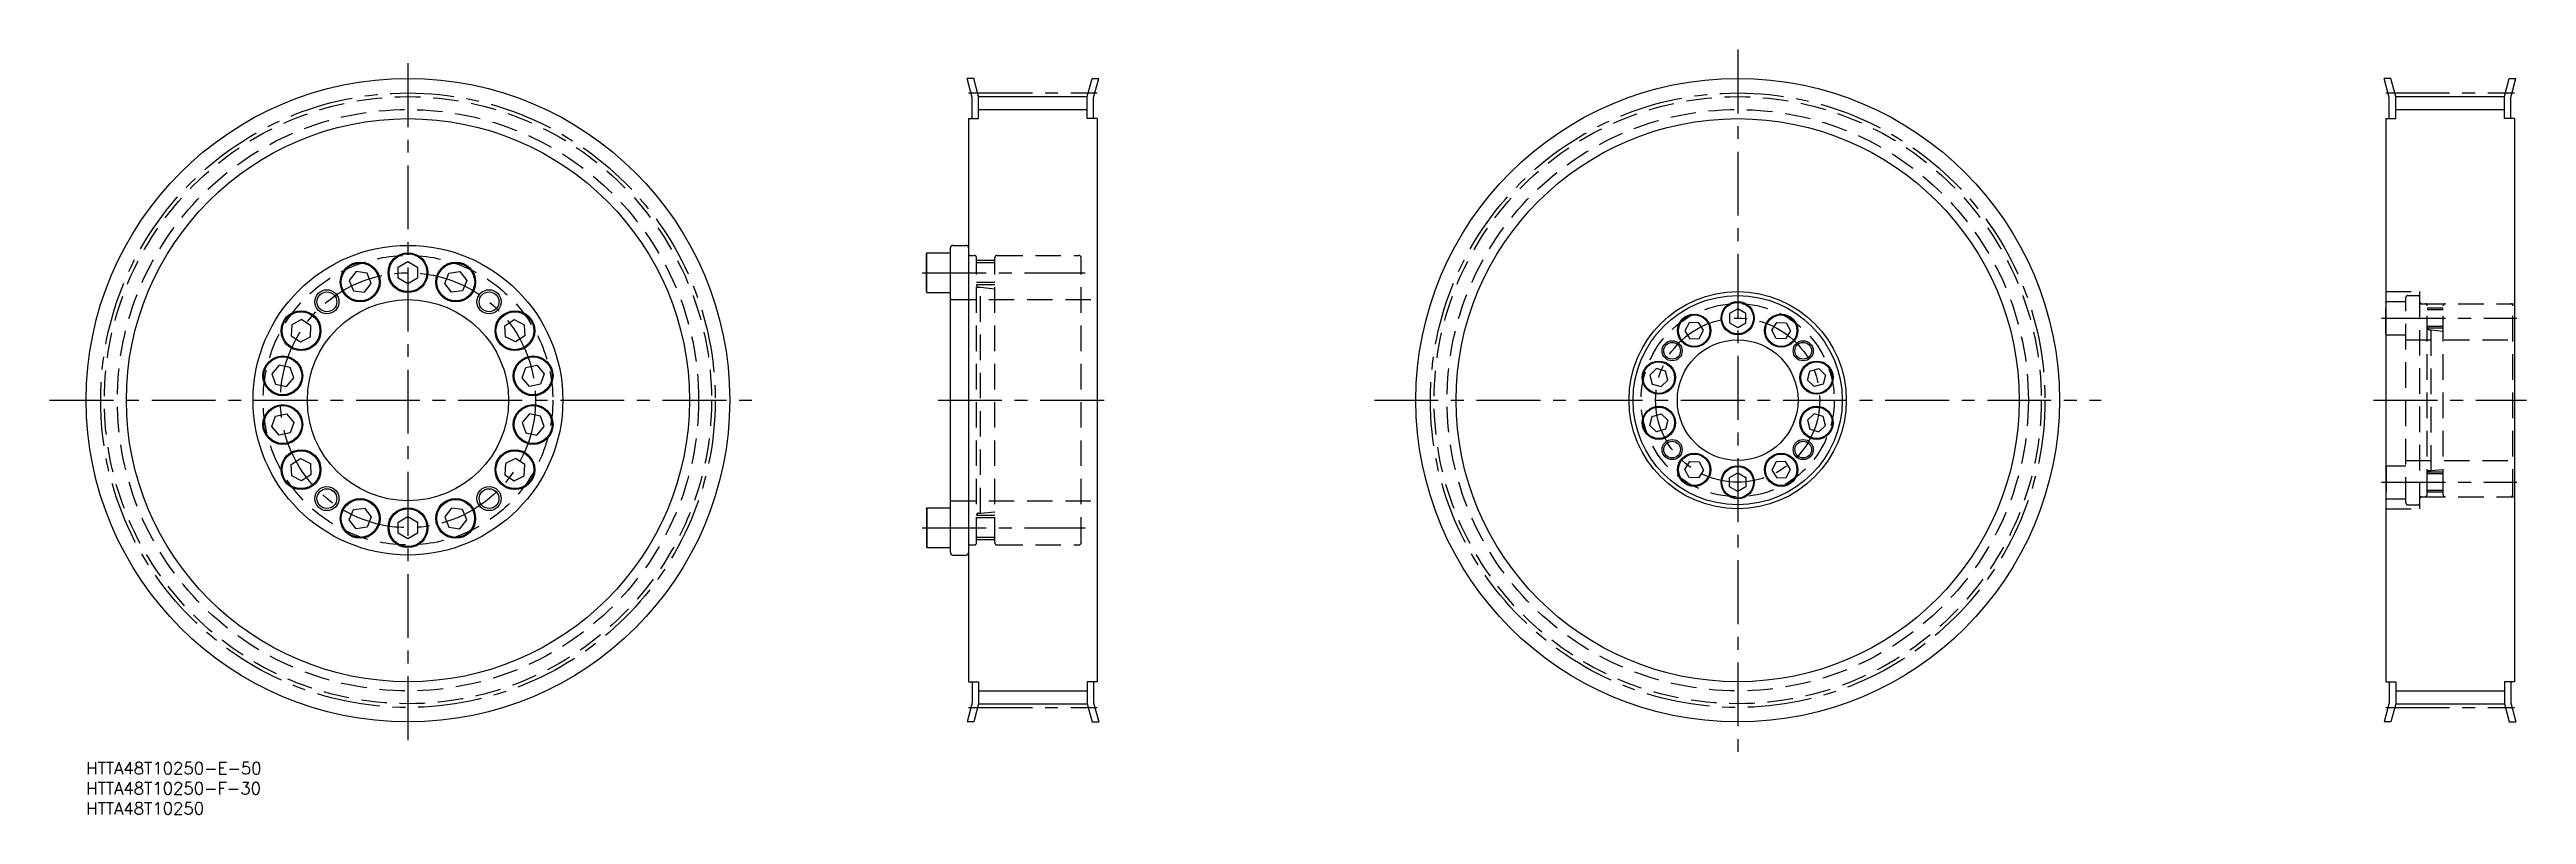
# Model space of a CAD drawing. Extents: x -9 to 607, y -13 to 177.
import ezdxf

# ---------------------------------------------------------------- set-up
doc = ezdxf.new("R2010")
doc.units = 0
doc.header["$LTSCALE"] = 0.5
doc.linetypes.add('CENTER', pattern=[50.8, 31.75, -6.35, 6.35, -6.35])
doc.linetypes.add('DASHED', pattern=[19.05, 12.7, -6.35])
for name, color, linetype in [('MSM_CENTER', 1, 'CENTER'), ('MSM_CONTINUOUS', 7, 'CONTINUOUS'), ('MSM_DASHED', 4, 'DASHED'), ('MSM_NARROW', 5, 'CONTINUOUS'), ('MSM_PART_NUMBER', 7, 'CONTINUOUS')]:
    doc.layers.add(name, color=color, linetype=linetype)
doc.styles.get("Standard").update_dxf_attribs({"font": 'txt.shx', "height": 3, "bigfont": 'bigfont.shx'})

# ---------------------------------------------------------------- blocks, each defined once
blk = doc.blocks.new('*U2')
at = {"layer": 'MSM_PART_NUMBER'}
blk.add_text('HTTA48T10250-E-50', height=3, dxfattribs=at).set_placement((0, -3))
blk = doc.blocks.new('*U3')
at = {"layer": 'MSM_PART_NUMBER'}
blk.add_text('HTTA48T10250-F-30', height=3, dxfattribs=at).set_placement((0, -8))
blk = doc.blocks.new('*U4')
at = {"layer": 'MSM_PART_NUMBER'}
blk.add_text('HTTA48T10250', height=3, dxfattribs=at).set_placement((0, -13))

msp = doc.modelspace()

# ---------------------------------------------------------------- linework, layer by layer
at = {"layer": 'MSM_CENTER'}
for p, q in [((80, 173.78), (80, 4.98)), ((410.6, 177.19), (410.6, 1.5)), ((219.38, 166.39), (251.38, 166.39)), ((571.71, 166.4), (603.71, 166.4)), ((207.88, 121.7), (248.38, 121.7)), ((570.71, 110.4), (604.31, 110.4)), ((-9.11, 90), (168.21, 90)), ((211.78, 90), (254.38, 90)), ((320.27, 90), (500.98, 90)), ((568.71, 90), (606.71, 90)), ((570.71, 69.6), (604.31, 69.6)), ((207.88, 58.3), (248.38, 58.3)), ((219.38, 13.6), (251.38, 13.6)), ((571.71, 13.61), (603.71, 13.61))]:
    msp.add_line(p, q, dxfattribs=at)
for centre, radius in [((80, 90), 76.39), ((410.6, 90), 76.39), ((80, 90), 31.7), ((410.6, 90), 20.4)]:
    msp.add_circle(centre, radius, dxfattribs=at)
at = {"layer": 'MSM_CONTINUOUS'}
for p, q in [((220.28, 165.26), (219.01, 170)), ((220.67, 170), (219.01, 170)), ((221.88, 165.47), (220.67, 170)), ((248.88, 165.47), (250.09, 170)), ((250.09, 170), (251.75, 170)), ((250.48, 165.26), (251.75, 170)), ((572.61, 165.26), (571.34, 170)), ((573, 170), (571.34, 170)), ((574.21, 165.48), (573, 170)), ((601.21, 165.48), (602.42, 170)), ((602.42, 170), (604.08, 170)), ((602.81, 165.26), (604.08, 170)), ((220.28, 160), (220.28, 165.26)), ((221.88, 160), (221.88, 165.47)), ((221.88, 165.47), (248.88, 165.47)), ((248.88, 160), (248.88, 165.47)), ((250.48, 160), (250.48, 165.26)), ((572.61, 160), (572.61, 165.26)), ((574.21, 160), (574.21, 165.48)), ((574.21, 165.48), (601.21, 165.48)), ((601.21, 160), (601.21, 165.48)), ((602.81, 160), (602.81, 165.26)), ((219.38, 160), (219.38, 20)), ((219.38, 160), (221.88, 160)), ((251.38, 160), (248.88, 160)), ((251.38, 160), (251.38, 20)), ((571.71, 160), (571.71, 20)), ((571.71, 160), (574.21, 160)), ((603.71, 160), (601.21, 160)), ((603.71, 160), (603.71, 20)), ((77.6, 123.09), (80, 124.47)), ((80, 124.47), (82.4, 123.09)), ((208.88, 126.41), (209.02, 126.65)), ((208.88, 116.99), (208.88, 126.41)), ((209.02, 116.75), (209.02, 126.65)), ((209.02, 126.65), (214.88, 126.65)), ((214.88, 52.1), (214.88, 127.9)), ((215.48, 128.5), (218.78, 128.5)), ((67.09, 121.96), (65.38, 119.78)), ((65.38, 119.78), (66.42, 117.21)), ((66.42, 117.21), (69.16, 116.82)), ((69.83, 121.58), (67.09, 121.96)), ((68.46, 121.77), (68.46, 121.77)), ((69.15, 121.67), (69.15, 121.67)), ((69.16, 116.82), (70.87, 119.01)), ((70.87, 119.01), (69.83, 121.58)), ((77.6, 120.31), (77.6, 123.09)), ((80, 118.93), (77.6, 120.31)), ((82.4, 120.31), (80, 118.93)), ((82.4, 123.09), (82.4, 120.31)), ((89.13, 119.01), (90.17, 121.58)), ((90.84, 116.82), (89.13, 119.01)), ((90.17, 121.58), (92.91, 121.96)), ((93.58, 117.21), (90.84, 116.82)), ((92.91, 121.96), (94.62, 119.78)), ((94.62, 119.78), (93.58, 117.21)), ((208.88, 116.99), (209.02, 116.75)), ((209.02, 116.75), (214.88, 116.75)), ((410.6, 112.71), (408.6, 111.55)), ((408.6, 111.55), (408.6, 109.25)), ((412.6, 111.55), (410.6, 112.71)), ((412.6, 109.25), (412.6, 111.55)), ((51.09, 108.77), (50.94, 106.01)), ((50.94, 106.01), (53.27, 104.5)), ((53.56, 110.03), (51.09, 108.77)), ((53.27, 104.5), (55.74, 105.76)), ((55.88, 108.52), (53.56, 110.03)), ((55.74, 105.76), (55.88, 108.52)), ((104.12, 108.52), (106.44, 110.03)), ((104.26, 105.76), (104.12, 108.52)), ((106.73, 104.5), (104.26, 105.76)), ((106.44, 110.03), (108.91, 108.77)), ((109.06, 106.01), (106.73, 104.5)), ((108.91, 108.77), (109.06, 106.01)), ((398.56, 109.26), (397.48, 107.22)), ((397.48, 107.22), (398.7, 105.26)), ((400.87, 109.34), (398.56, 109.26)), ((398.7, 105.26), (401.01, 105.34)), ((402.09, 107.38), (400.87, 109.34)), ((401.01, 105.34), (402.09, 107.38)), ((408.6, 109.25), (410.6, 108.09)), ((410.6, 108.09), (412.6, 109.25)), ((419.1, 107.38), (420.32, 109.34)), ((420.18, 105.34), (419.1, 107.38)), ((422.49, 105.26), (420.18, 105.34)), ((420.32, 109.34), (422.63, 109.26)), ((423.71, 107.22), (422.49, 105.26)), ((422.63, 109.26), (423.71, 107.22)), ((47.98, 98.67), (46.16, 96.58)), ((50.7, 98.14), (47.98, 98.67)), ((109.3, 98.14), (112.02, 98.67)), ((112.02, 98.67), (113.84, 96.58)), ((46.16, 96.58), (47.06, 93.96)), ((47.06, 93.96), (49.78, 93.43)), ((49.78, 93.43), (51.6, 95.52)), ((51.6, 95.52), (50.7, 98.14)), ((108.4, 95.52), (109.3, 98.14)), ((110.22, 93.43), (108.4, 95.52)), ((112.94, 93.96), (110.22, 93.43)), ((113.84, 96.58), (112.94, 93.96)), ((390.43, 97.86), (388.77, 96.26)), ((388.77, 96.26), (389.33, 94.02)), ((389.33, 94.02), (391.55, 93.38)), ((392.65, 97.23), (390.43, 97.86)), ((391.55, 93.38), (393.21, 94.99)), ((393.21, 94.99), (392.65, 97.23)), ((427.99, 94.99), (428.54, 97.23)), ((429.65, 93.38), (427.99, 94.99)), ((428.54, 97.23), (430.76, 97.86)), ((431.87, 94.02), (429.65, 93.38)), ((430.76, 97.86), (432.43, 96.26)), ((432.43, 96.26), (431.87, 94.02)), ((47.06, 86.04), (49.78, 86.57)), ((49.78, 86.57), (51.6, 84.48)), ((110.22, 86.57), (108.4, 84.48)), ((112.94, 86.04), (110.22, 86.57)), ((389.33, 85.98), (391.55, 86.62)), ((391.55, 86.62), (393.21, 85.01)), ((429.65, 86.62), (427.99, 85.01)), ((431.87, 85.98), (429.65, 86.62)), ((46.16, 83.42), (47.06, 86.04)), ((47.98, 81.33), (46.16, 83.42)), ((50.7, 81.86), (47.98, 81.33)), ((51.6, 84.48), (50.7, 81.86)), ((108.4, 84.48), (109.3, 81.86)), ((109.3, 81.86), (112.02, 81.33)), ((112.02, 81.33), (113.84, 83.42)), ((113.84, 83.42), (112.94, 86.04)), ((388.77, 83.74), (389.33, 85.98)), ((390.43, 82.14), (388.77, 83.74)), ((392.65, 82.77), (390.43, 82.14)), ((393.21, 85.01), (392.65, 82.77)), ((427.99, 85.01), (428.54, 82.77)), ((428.54, 82.77), (430.76, 82.14)), ((430.76, 82.14), (432.43, 83.74)), ((432.43, 83.74), (431.87, 85.98)), ((50.94, 73.99), (53.27, 75.5)), ((51.09, 71.23), (50.94, 73.99)), ((53.27, 75.5), (55.74, 74.24)), ((55.74, 74.24), (55.88, 71.48)), ((104.26, 74.24), (104.12, 71.48)), ((106.73, 75.5), (104.26, 74.24)), ((109.06, 73.99), (106.73, 75.5)), ((108.91, 71.23), (109.06, 73.99)), ((397.48, 72.78), (398.7, 74.74)), ((398.7, 74.74), (401.01, 74.66)), ((401.01, 74.66), (402.09, 72.62)), ((420.18, 74.66), (419.1, 72.62)), ((422.49, 74.74), (420.18, 74.66)), ((423.71, 72.78), (422.49, 74.74)), ((53.56, 69.97), (51.09, 71.23)), ((55.88, 71.48), (53.56, 69.97)), ((104.12, 71.48), (106.44, 69.97)), ((106.44, 69.97), (108.91, 71.23)), ((398.56, 70.74), (397.48, 72.78)), ((400.87, 70.66), (398.56, 70.74)), ((402.09, 72.62), (400.87, 70.66)), ((408.6, 70.75), (410.6, 71.91)), ((408.6, 68.45), (408.6, 70.75)), ((410.6, 67.29), (408.6, 68.45)), ((410.6, 71.91), (412.6, 70.75)), ((412.6, 68.45), (410.6, 67.29)), ((412.6, 70.75), (412.6, 68.45)), ((419.1, 72.62), (420.32, 70.66)), ((420.32, 70.66), (422.63, 70.74)), ((422.63, 70.74), (423.71, 72.78)), ((65.38, 60.22), (66.42, 62.79)), ((66.42, 62.79), (69.16, 63.18)), ((69.16, 63.18), (70.87, 60.99)), ((90.84, 63.18), (89.13, 60.99)), ((93.58, 62.79), (90.84, 63.18)), ((94.62, 60.22), (93.58, 62.79)), ((208.88, 63.01), (209.02, 63.25)), ((208.88, 63.01), (208.88, 53.59)), ((209.02, 63.25), (209.02, 53.35)), ((209.02, 63.25), (214.88, 63.25)), ((67.09, 58.04), (65.38, 60.22)), ((69.83, 58.42), (67.09, 58.04)), ((70.87, 60.99), (69.83, 58.42)), ((77.6, 59.69), (80, 61.07)), ((77.6, 56.91), (77.6, 59.69)), ((80, 55.53), (77.6, 56.91)), ((80, 61.07), (82.4, 59.69)), ((82.4, 56.91), (80, 55.53)), ((82.4, 59.69), (82.4, 56.91)), ((89.13, 60.99), (90.17, 58.42)), ((90.17, 58.42), (92.91, 58.04)), ((92.91, 58.04), (94.62, 60.22)), ((208.88, 53.59), (209.02, 53.35)), ((209.02, 53.35), (214.88, 53.35)), ((215.48, 51.5), (218.78, 51.5)), ((219.38, 20), (221.88, 20)), ((220.28, 20), (220.28, 14.74)), ((221.88, 20), (221.88, 14.52)), ((248.88, 20), (248.88, 14.52)), ((251.38, 20), (248.88, 20)), ((250.48, 20), (250.48, 14.74)), ((571.71, 20), (574.21, 20)), ((572.61, 20), (572.61, 14.74)), ((574.21, 20), (574.21, 14.53)), ((601.21, 20), (601.21, 14.53)), ((603.71, 20), (601.21, 20)), ((602.81, 20), (602.81, 14.74)), ((220.28, 14.74), (219.01, 10)), ((221.88, 14.52), (220.67, 10)), ((221.88, 14.52), (248.88, 14.52)), ((248.88, 14.52), (250.09, 10)), ((250.48, 14.74), (251.75, 10)), ((572.61, 14.74), (571.34, 10)), ((574.21, 14.53), (573, 10)), ((574.21, 14.53), (601.21, 14.53)), ((601.21, 14.53), (602.42, 10)), ((602.81, 14.74), (604.08, 10)), ((220.67, 10), (219.01, 10)), ((250.09, 10), (251.75, 10)), ((573, 10), (571.34, 10)), ((602.42, 10), (604.08, 10))]:
    msp.add_line(p, q, dxfattribs=at)
for centre, radius in [((80, 90), 80), ((410.6, 90), 80), ((80, 90), 70), ((410.6, 90), 70), ((80, 90), 38.5), ((68.12, 119.39), 4.95), ((68.12, 119.39), 4.71), ((80, 121.7), 4.95), ((80, 121.7), 4.71), ((91.88, 119.39), 4.95), ((91.88, 119.39), 4.71), ((53.41, 107.27), 4.95), ((53.41, 107.27), 4.71), ((80, 90), 25), ((59.84, 114.46), 2.46), ((100.16, 114.46), 2.46), ((106.59, 107.27), 4.95), ((106.59, 107.27), 4.71), ((410.6, 90), 27), ((410.6, 90), 26), ((399.79, 107.3), 4.12), ((399.79, 107.3), 3.92), ((410.6, 110.4), 4.12), ((410.6, 110.4), 3.92), ((421.41, 107.3), 4.12), ((421.41, 107.3), 3.92), ((410.6, 90), 15), ((48.88, 96.05), 4.95), ((48.88, 96.05), 4.71), ((111.12, 96.05), 4.95), ((111.12, 96.05), 4.71), ((390.99, 95.62), 4.12), ((390.99, 95.62), 3.92), ((394.3, 102.28), 2.07), ((426.89, 102.28), 2.07), ((430.21, 95.62), 4.12), ((430.21, 95.62), 3.92), ((48.88, 83.95), 4.95), ((48.88, 83.95), 4.71), ((111.12, 83.95), 4.95), ((111.12, 83.95), 4.71), ((390.99, 84.38), 4.12), ((390.99, 84.38), 3.92), ((430.21, 84.38), 4.12), ((430.21, 84.38), 3.92), ((53.41, 72.73), 4.95), ((53.41, 72.73), 4.71), ((106.59, 72.73), 4.95), ((106.59, 72.73), 4.71), ((394.3, 77.72), 2.07), ((399.79, 72.7), 4.12), ((399.79, 72.7), 3.92), ((421.41, 72.7), 4.12), ((421.41, 72.7), 3.92), ((426.89, 77.72), 2.07), ((59.84, 65.54), 2.46), ((100.16, 65.54), 2.46), ((410.6, 69.6), 4.12), ((410.6, 69.6), 3.92), ((68.12, 60.61), 4.95), ((68.12, 60.61), 4.71), ((80, 58.3), 4.95), ((80, 58.3), 4.71), ((91.87, 60.61), 4.95), ((91.87, 60.61), 4.71)]:
    msp.add_circle(centre, radius, dxfattribs=at)
for centre, start, end in [((215.48, 127.9), 90, 180), ((218.78, 127.9), 0, 90), ((215.48, 52.1), 179.99855, 269.99854), ((218.78, 52.1), 270, 0)]:
    msp.add_arc(centre, 0.6, start, end, dxfattribs=at)
at = {"layer": 'MSM_DASHED'}
for p, q in [((219.79, 126), (220.78, 126)), ((221.38, 54.6), (221.38, 125.4)), ((225.88, 124.7), (221.38, 124.7)), ((225.88, 124.16), (221.38, 124.16)), ((225.88, 54.6), (225.88, 125.4)), ((226.48, 126), (246.78, 126)), ((247.38, 54.6), (247.38, 125.4)), ((225.88, 119.24), (221.38, 119.24)), ((225.88, 118.7), (221.38, 118.7)), ((221.79, 118.11), (222.38, 118.11)), ((222.38, 61.89), (222.38, 118.11)), ((222.38, 118.11), (225.88, 117.72)), ((214.88, 115), (251.38, 115)), ((571.71, 117), (580.21, 117)), ((571.71, 114.32), (571.83, 114.52)), ((571.71, 106.48), (571.71, 114.32)), ((571.83, 106.27), (571.83, 114.52)), ((571.83, 114.52), (576.71, 114.52)), ((576.71, 64.5), (576.71, 115.5)), ((577.21, 116), (579.71, 116)), ((580.21, 114), (580.21, 117)), ((580.21, 63), (580.21, 115.5)), ((580.21, 114), (603.71, 114)), ((582.01, 66.5), (582.01, 113.5)), ((586.01, 112.9), (582.01, 112.9)), ((586.01, 112.47), (582.01, 112.47)), ((586.01, 66.5), (586.01, 113.5)), ((603.31, 66.5), (603.31, 113.5)), ((571.71, 106.48), (571.83, 106.27)), ((571.83, 106.27), (576.71, 106.27)), ((576.71, 105), (603.31, 105)), ((586.01, 108.33), (582.01, 108.33)), ((586.01, 107.9), (582.01, 107.9)), ((582.61, 107.52), (583.01, 107.52)), ((583.01, 72.48), (583.01, 107.52)), ((583.01, 107.52), (586.01, 107.19)), ((576.71, 102.75), (576.71, 102.75)), ((576.71, 75), (603.31, 75)), ((571.71, 73.52), (571.83, 73.72)), ((571.71, 73.52), (571.71, 65.68)), ((571.83, 73.72), (571.83, 65.47)), ((571.83, 73.72), (576.71, 73.72)), ((586.01, 72.1), (582.01, 72.1)), ((586.01, 71.67), (582.01, 71.67)), ((582.61, 72.48), (583.01, 72.48)), ((583.01, 72.48), (586.01, 72.81)), ((214.88, 65), (251.38, 65)), ((221.79, 61.89), (222.38, 61.89)), ((222.38, 61.89), (225.88, 62.28)), ((571.71, 65.68), (571.83, 65.47)), ((571.71, 63), (580.21, 63)), ((571.83, 65.47), (576.71, 65.47)), ((577.21, 64), (579.71, 64)), ((580.21, 66), (603.71, 66)), ((580.62, 66), (581.51, 66)), ((586.01, 67.53), (582.01, 67.53)), ((586.01, 67.1), (582.01, 67.1)), ((225.88, 61.3), (221.38, 61.3)), ((225.88, 60.76), (221.38, 60.76)), ((225.88, 55.84), (221.38, 55.84)), ((219.79, 54), (220.78, 54)), ((225.88, 55.3), (221.38, 55.3)), ((226.48, 54), (246.78, 54))]:
    msp.add_line(p, q, dxfattribs=at)
for centre, radius in [((80, 90), 75.47), ((80, 90), 72.27), ((410.6, 90), 75.47), ((410.6, 90), 72.27), ((80, 90), 36), ((410.6, 90), 24)]:
    msp.add_circle(centre, radius, dxfattribs=at)
for centre, radius, start, end in [((219.79, 126.41), 0.41, 180, 270), ((220.78, 125.4), 0.6, 0, 90), ((226.48, 125.4), 0.6, 90, 180), ((246.78, 125.4), 0.6, 0, 90), ((221.79, 118.52), 0.41, 180, 270), ((577.21, 115.5), 0.5, 90, 180.00087), ((579.71, 115.5), 0.5, 0, 90), ((580.62, 114.41), 0.41, 180, 270), ((581.51, 113.5), 0.5, 0, 90), ((586.51, 113.5), 0.5, 90, 180), ((602.81, 113.5), 0.5, 0, 90), ((582.61, 108.12), 0.6, 180, 270), ((582.61, 71.88), 0.6, 90, 180), ((221.79, 61.48), 0.41, 90, 180), ((577.21, 64.5), 0.5, 179.99913, 270), ((579.71, 64.5), 0.5, 270, 0), ((580.62, 65.59), 0.41, 90, 180), ((581.51, 66.5), 0.5, 270, 0), ((586.51, 66.5), 0.5, 180, 270), ((602.81, 66.5), 0.5, 270, 0), ((219.79, 53.59), 0.41, 90, 180), ((220.78, 54.6), 0.6, 270, 0), ((226.48, 54.6), 0.6, 180, 270), ((246.78, 54.6), 0.6, 270, 0)]:
    msp.add_arc(centre, radius, start, end, dxfattribs=at)
at = {"layer": 'MSM_NARROW'}
for p, q in [((221.88, 162.27), (248.88, 162.27)), ((574.21, 162.28), (601.21, 162.28)), ((221.88, 17.72), (248.88, 17.72)), ((574.21, 17.73), (601.21, 17.73))]:
    msp.add_line(p, q, dxfattribs=at)
for centre, radius in [((59.84, 114.46), 3), ((100.16, 114.46), 3), ((394.3, 102.28), 2.5), ((426.89, 102.28), 2.5), ((394.3, 77.72), 2.5), ((426.89, 77.72), 2.5), ((59.84, 65.54), 3), ((100.16, 65.54), 3)]:
    msp.add_circle(centre, radius, dxfattribs=at)

# ---------------------------------------------------------------- block references
at = {"layer": 'MSM_CONTINUOUS'}
for name in ['*U2', '*U3', '*U4']:
    msp.add_blockref(name, (0, 0), dxfattribs=at)

doc.saveas('drawing.dxf')
